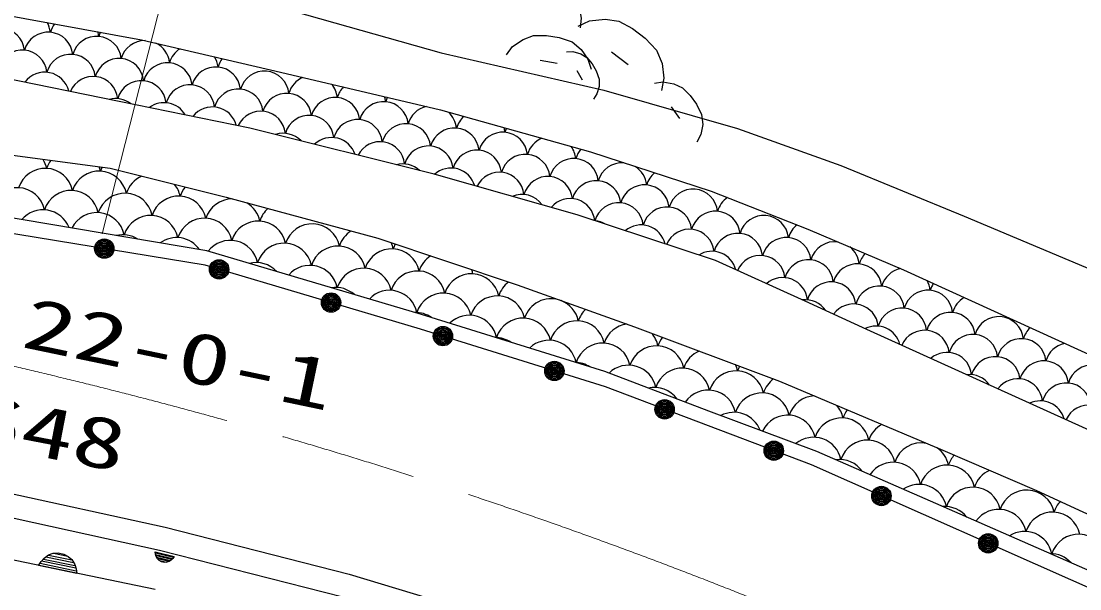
# Model space of a CAD drawing. Units: millimetres, scale not verified. Extents: x 40000 to 680000, y 20000 to 380000.
# Drawn here: x 113485 to 140681, y 285186 to 299775 of the extents above; entities that cross this region are included whole.
import ezdxf
from ezdxf.enums import TextEntityAlignment as Align

# ---------------------------------------------------------------- set-up
doc = ezdxf.new("R2010")
doc.units = ezdxf.units.MM
doc.header["$LTSCALE"] = 1000
doc.linetypes.add('CHAIN', pattern=[18.5, 12, -1.5, 3.5, -1.5])
for name, color, linetype, lineweight in [('M-BGD', 7, 'Continuous', 25), ('M-BGD-HTXT', 7, 'Continuous', 13), ('M-BMK', 2, 'CHAIN', 13)]:
    doc.layers.add(name, color=color, linetype=linetype, lineweight=lineweight)
doc.styles.add('ＭＳ ゴシック', font='')
doc.styles.get('ＭＳ ゴシック').set_extended_font_data('MS Gothic')

# ---------------------------------------------------------------- blocks, each defined once
blk = doc.blocks.new('BUHIN223')
at = {"color": 7, "linetype": 'Continuous', "lineweight": 25}
for p, q in [((-450, -52), (255, 372)), ((321, 339), (-450, -124)), ((184, 402), (-439, 28)), ((-439, -191), (375, 298)), ((-420, 112), (99, 424)), ((-34, 417), (-354, 225))]:
    blk.add_line(p, q, dxfattribs=at)
blk.add_lwpolyline([(-429, -257), (-454, -138), (-454, -25), (-427, 120), (-364, 228), (-283, 320), (-150, 400), (-30, 428), (96, 433), (236, 389), (337, 337), (429, 257)], close=True, dxfattribs=at)
blk = doc.blocks.new('BUHIN283')
at = {"color": 7, "linetype": 'Continuous', "lineweight": 25}
for radius in [249, 220, 191, 161, 132, 97.5, 67.5, 38.8, 7.5]:
    blk.add_circle((0, 0), radius, dxfattribs=at)
blk = doc.blocks.new('BUHIN284')
at = {"color": 7, "linetype": 'Continuous', "lineweight": 25}
for radius in [249, 220, 191, 161, 132, 97.5, 67.5, 38.8, 7.5]:
    blk.add_circle((0, 0), radius, dxfattribs=at)
blk = doc.blocks.new('BUHIN285')
at = {"color": 7, "linetype": 'Continuous', "lineweight": 25}
for radius in [249, 220, 191, 161, 132, 97.5, 67.5, 38.8, 7.5]:
    blk.add_circle((0, 0), radius, dxfattribs=at)
blk = doc.blocks.new('BUHIN286')
at = {"color": 7, "linetype": 'Continuous', "lineweight": 25}
for radius in [249, 220, 191, 161, 132, 97.5, 67.5, 38.8, 7.5]:
    blk.add_circle((0, 0), radius, dxfattribs=at)

msp = doc.modelspace()

# ---------------------------------------------------------------- linework, layer by layer
at = {"layer": 'M-BGD'}
for p, q in [((111822, 300162), (116580, 299297)), ((120484, 300035), (124276, 298961)), ((116580, 299297), (120146, 298468)), ((124276, 298961), (128454, 298005)), ((129078, 298652), (128649, 298982)), ((127256, 298689), (126820, 298762)), ((120146, 298468), (124255, 297495)), ((127907, 298255), (127769, 298499)), ((116005, 297714), (112977, 298327)), ((128454, 298005), (131888, 297020)), ((119357, 297029), (116005, 297714)), ((130406, 297271), (130189, 297574)), ((124255, 297495), (128111, 296414)), ((124095, 295840), (119357, 297029)), ((131888, 297020), (134545, 296064)), ((110842, 296649), (115771, 295993)), ((128111, 296414), (131211, 295405)), ((115771, 295993), (118749, 295248)), ((134545, 296064), (137707, 294762)), ((127771, 294795), (124095, 295840)), ((131211, 295405), (133698, 294431)), ((118749, 295248), (122649, 294194)), ((118256, 293871), (112855, 294783)), ((131320, 293621), (127771, 294795)), ((137707, 294762), (140992, 293388)), ((133698, 294431), (136148, 293386)), ((122649, 294194), (126226, 292995)), ((123767, 292237), (118256, 293871)), ((133627, 292576), (131320, 293621)), ((136148, 293386), (142804, 290343)), ((126226, 292995), (129245, 291920)), ((135211, 291855), (133627, 292576)), ((128481, 290769), (123767, 292237)), ((129245, 291920), (132965, 290525)), ((143949, 287891), (135211, 291855)), ((131152, 289752), (128481, 290769)), ((132965, 290525), (137162, 288747)), ((133923, 288718), (131152, 289752)), ((136842, 287437), (133923, 288718)), ((137162, 288747), (139564, 287711)), ((112794, 287731), (117181, 286768)), ((139564, 287711), (151792, 282072)), ((116926, 285167), (106912, 287240)), ((141566, 285369), (136842, 287437)), ((112666, 287145), (117042, 286184)), ((117181, 286768), (121911, 285559)), ((117397, 285992), (116935, 286103)), ((117042, 286184), (121750, 284981)), ((116940, 286069), (117377, 285965)), ((117352, 285939), (116952, 286034)), ((116966, 285999), (117320, 285914)), ((117284, 285891), (116990, 285961)), ((117039, 285917), (117221, 285874)), ((121911, 285559), (125761, 284406))]:
    msp.add_line(p, q, dxfattribs=at)
for points in [[(126096, 300759), (126312, 300886), (126623, 300938), (126894, 300922), (127181, 300796), (127443, 300622), (127690, 300397), (127822, 300140), (127872, 299856), (127844, 299604)], [(127792, 299642), (128081, 299786), (128486, 299824), (128835, 299778), (129192, 299588), (129514, 299341), (129810, 299028), (129956, 298685), (129995, 298314), (129936, 297993)], [(125949, 298907), (126103, 299122), (126379, 299305), (126648, 299406), (126978, 299407), (127305, 299352), (127638, 299241), (127875, 299050), (128046, 298798), (128126, 298544)], [(127492, 298988), (127659, 298998), (127861, 298935), (128018, 298842), (128150, 298680), (128254, 298497), (128333, 298287), (128334, 298094), (128277, 297909), (128184, 297767)], [(129753, 298181), (129973, 298219), (130249, 298163), (130470, 298063), (130668, 297867), (130832, 297639), (130965, 297373), (130993, 297117), (130945, 296864), (130842, 296664)], [(194305, 265615), (190272, 266069), (184088, 267235), (181524, 267689), (178720, 268410), (175835, 269238), (170993, 270867), (167467, 272550), (162465, 274921), (158726, 276737), (149126, 281212), (141434, 284977), (133784, 288371), (128497, 290374), (123745, 291861), (118215, 293502), (112916, 294373)]]:
    msp.add_lwpolyline(points, dxfattribs=at)
msp.add_lwpolyline([(117416, 286020), (117383, 285969), (117344, 285928), (117284, 285886), (117223, 285869), (117162, 285865), (117086, 285883), (117034, 285915), (116987, 285957), (116953, 286021), (116935, 286076), (116930, 286136)], close=True, dxfattribs=at)
for radius in [249, 220, 191, 161, 132, 97.5, 67.5, 38.8, 7.5]:
    msp.add_circle((115620, 293929), radius, dxfattribs=at)
for centre, radius, start, end in [((113603, 299426), 635, 5.7944, 29.3594), ((114847, 299318), 635, 142.5917, 164.2661), ((112937, 298965), 635, 5.7944, 164.2661), ((114180, 298857), 635, 5.7944, 164.2661), ((114847, 299318), 635, 5.7944, 16.7986), ((116090, 299210), 635, 153.8577, 164.2661), ((115423, 298749), 635, 5.7944, 164.2661), ((116667, 298641), 635, 89.8605, 164.2661), ((116667, 298641), 635, 5.7944, 63.9679), ((113514, 298397), 635, 5.7944, 164.2661), ((114757, 298289), 635, 5.7944, 164.2661), ((117910, 298533), 635, 122.712, 164.2661), ((116000, 298181), 635, 5.7944, 164.2661), ((117244, 298072), 635, 5.7944, 164.2661), ((117910, 298533), 635, 5.7944, 31.1162), ((119154, 298425), 635, 142.092, 164.2661), ((114091, 297828), 635, 13.515, 143.6029), ((115334, 297720), 635, 5.7944, 156.994), ((118487, 297964), 635, 5.7944, 164.2661), ((119731, 297856), 635, 5.7944, 164.2661), ((116577, 297612), 635, 5.7944, 164.2661), ((117821, 297504), 635, 5.7944, 164.2661), ((120974, 297748), 635, 113.312, 164.2661), ((120974, 297748), 635, 5.7944, 40.0389), ((122218, 297640), 635, 135.5479, 164.2661), ((119064, 297396), 635, 5.7944, 164.2661), ((120308, 297287), 635, 5.7944, 164.2661), ((121551, 297179), 635, 5.7944, 164.2661), ((122218, 297640), 635, 5.7944, 17.803), ((123461, 297532), 635, 153.2927, 164.2661), ((115911, 297151), 635, 52.317, 104.6876), ((117155, 297043), 635, 30.7295, 126.1771), ((118398, 296935), 635, 15.047, 141.8596), ((122795, 297071), 635, 5.7944, 164.2661), ((124038, 296963), 635, 103.3832, 164.2661), ((119641, 296827), 635, 5.7944, 155.5906), ((120885, 296719), 635, 5.7944, 164.2661), ((124038, 296963), 635, 5.7944, 48.2633), ((125282, 296855), 635, 132.0834, 164.2661), ((122128, 296611), 635, 5.7944, 164.2661), ((123372, 296502), 635, 5.7944, 164.2661), ((124615, 296394), 635, 5.7944, 164.2661), ((125282, 296855), 635, 5.7944, 16.5924), ((126525, 296747), 635, 154.6001, 164.2661), ((120218, 296258), 635, 43.8234, 107.9927), ((121462, 296150), 635, 18.3036, 133.5125), ((125858, 296286), 635, 5.7944, 164.2661), ((127102, 296178), 635, 112.5264, 164.2661), ((122705, 296042), 635, 5.7944, 152.9487), ((123949, 295934), 635, 5.7944, 164.2661), ((125192, 295826), 635, 5.7944, 164.2661), ((127102, 296178), 635, 5.7944, 36.1494), ((128345, 296070), 635, 139.4125, 164.2661), ((113440, 295846), 716, 11.74, 31.668), ((114822, 295774), 716, 143.8589, 162.2673), ((126435, 295718), 635, 5.7944, 164.2661), ((127679, 295609), 635, 5.7944, 164.2661), ((114103, 295277), 716, 11.74, 162.2673), ((115486, 295205), 716, 11.74, 162.2673), ((114822, 295774), 716, 11.74, 20.977), ((116205, 295702), 716, 153.5479, 162.2673), ((123282, 295473), 635, 46.536, 105.28), ((124526, 295365), 635, 16.3778, 131.8798), ((125769, 295257), 635, 5.7944, 154.8049), ((128922, 295501), 635, 85.9309, 164.2661), ((128922, 295501), 635, 5.7944, 58.0005), ((116868, 295132), 716, 113.356, 162.2673), ((127013, 295149), 635, 5.7944, 164.2661), ((128256, 295041), 635, 5.7944, 164.2661), ((130166, 295393), 635, 130.2098, 164.2661), ((113384, 294780), 716, 11.74, 162.2673), ((114766, 294708), 716, 11.74, 162.2673), ((116149, 294636), 716, 11.74, 162.2673), ((116868, 295132), 716, 11.74, 38.5715), ((118250, 295060), 716, 140.8695, 162.2673), ((129499, 294933), 635, 5.7944, 164.2661), ((130743, 294824), 635, 5.7944, 164.2661), ((117531, 294563), 716, 11.74, 162.2673), ((118914, 294491), 716, 90.8409, 162.2673), ((118914, 294491), 716, 11.74, 58.9054), ((126346, 294688), 635, 34.9138, 113.3438), ((127590, 294580), 635, 5.9379, 140.3507), ((128833, 294472), 635, 5.7944, 164.135), ((131986, 294716), 635, 124.2906, 164.2661), ((114047, 294211), 716, 21.0919, 139.7335), ((115430, 294139), 716, 11.74, 153.6612), ((120296, 294418), 716, 131.165, 162.2673), ((130076, 294364), 635, 5.7944, 164.2661), ((131320, 294256), 635, 5.7944, 164.2661), ((116812, 294066), 716, 11.74, 162.2673), ((118195, 293994), 716, 11.74, 162.2673), ((119577, 293922), 716, 11.74, 162.2673), ((120960, 293849), 716, 11.74, 162.2673), ((128166, 294011), 635, 58.9443, 84.4504), ((129410, 293903), 635, 13.1793, 130.2155), ((132563, 294148), 635, 5.7944, 164.2661), ((133807, 294039), 635, 127.8281, 164.2661), ((116093, 293570), 716, 57.0359, 103.7896), ((122342, 293777), 716, 122.4764, 162.2673), ((130653, 293795), 635, 5.7944, 157.7334), ((131897, 293687), 635, 5.7944, 164.2661), ((117476, 293497), 716, 34.5121, 126.3133), ((118858, 293425), 716, 11.74, 142.5167), ((120241, 293353), 716, 11.74, 162.2673), ((121623, 293280), 716, 11.74, 162.2673), ((122342, 293777), 716, 11.74, 24.9885), ((123725, 293705), 716, 151.6481, 162.2673), ((133140, 293579), 635, 5.7944, 164.2661), ((134384, 293471), 635, 81.5598, 164.2661), ((123005, 293208), 716, 11.74, 162.2673), ((124388, 293136), 716, 122.4285, 162.2673), ((131230, 293226), 635, 14.2255, 122.3595), ((132474, 293118), 635, 5.7944, 157.2821), ((134384, 293471), 635, 5.7944, 52.2466), ((135627, 293363), 635, 136.0388, 164.2661), ((119522, 292856), 716, 42.4734, 104.5107), ((120904, 292784), 716, 11.74, 139.5956), ((133717, 293010), 635, 5.7944, 164.2661), ((134961, 292902), 635, 5.7944, 164.2661), ((122286, 292711), 716, 11.74, 162.2673), ((123669, 292639), 716, 11.74, 162.2673), ((125051, 292566), 716, 11.74, 162.2673), ((124388, 293136), 716, 11.74, 20.5031), ((133051, 292550), 635, 5.7944, 131.3144), ((136204, 292794), 635, 101.4789, 164.2661), ((121567, 292214), 716, 48.1969, 98.7872), ((126434, 292494), 716, 126.6451, 162.2673), ((134294, 292441), 635, 5.7944, 164.2661), ((135538, 292333), 635, 5.7944, 164.2661), ((136204, 292794), 635, 5.7944, 29.6797), ((137448, 292686), 635, 146.6611, 164.2661), ((122950, 292142), 716, 11.74, 136.6068), ((124332, 292070), 716, 11.74, 162.2673), ((125715, 291997), 716, 11.74, 162.2673), ((127097, 291925), 716, 71.7422, 162.2673), ((136781, 292225), 635, 5.7944, 164.2661), ((138024, 292117), 635, 119.349, 164.2661), ((127097, 291925), 716, 11.74, 69.0496), ((128480, 291852), 716, 133.8516, 162.2673), ((133628, 291981), 635, 33.9346, 97.1652), ((134871, 291873), 635, 5.7944, 144.2299), ((136114, 291765), 635, 5.7944, 164.2661), ((123613, 291573), 716, 54.5739, 91.4584), ((124996, 291500), 716, 11.74, 134.5005), ((126378, 291428), 716, 11.74, 162.2673), ((137358, 291657), 635, 5.7944, 164.2661), ((138601, 291548), 635, 5.7944, 164.2661), ((127761, 291356), 716, 11.74, 162.2673), ((129143, 291283), 716, 98.1448, 162.2673), ((135448, 291304), 635, 15.0741, 116.1238), ((136691, 291196), 635, 5.7944, 156.6244), ((139845, 291440), 635, 133.9478, 164.2661), ((125659, 290931), 716, 55.6895, 89.7169), ((127041, 290859), 716, 11.74, 134.1177), ((129143, 291283), 716, 11.74, 41.3491), ((130526, 291211), 716, 142.0684, 162.2673), ((137935, 291088), 635, 5.7944, 164.2661), ((139178, 290980), 635, 5.7944, 164.2661), ((128424, 290787), 716, 11.74, 162.2673), ((129807, 290714), 716, 11.74, 162.2673), ((131189, 290642), 716, 113.5706, 162.2673), ((140422, 290872), 635, 102.0429, 164.2661), ((127705, 290290), 716, 56.8811, 88.5253), ((137268, 290627), 635, 5.7944, 130.6216), ((138512, 290519), 635, 5.7944, 164.2661), ((139755, 290411), 635, 5.7944, 164.2661), ((129087, 290218), 716, 11.74, 134.3718), ((130470, 290145), 716, 11.74, 162.2673), ((131852, 290073), 716, 11.74, 162.2673), ((131189, 290642), 716, 11.74, 25.3221), ((132572, 290570), 716, 151.7249, 162.2673), ((140999, 290303), 635, 5.7944, 164.2661), ((133235, 290000), 716, 125.8379, 162.2673), ((137845, 290058), 635, 35.1958, 96.0081), ((139089, 289950), 635, 5.7944, 143.5433), ((140332, 289842), 635, 5.7944, 164.2661), ((129751, 289648), 716, 35.5045, 102.8024), ((131133, 289576), 716, 11.74, 145.2932), ((132516, 289504), 716, 11.74, 162.2673), ((133898, 289431), 716, 93.1388, 162.2673), ((139666, 289382), 635, 16.073, 115.1309), ((140909, 289274), 635, 5.7944, 155.8589), ((131797, 289007), 716, 20.9103, 118.1652), ((133179, 288934), 716, 11.74, 154.925), ((133898, 289431), 716, 11.74, 40.9418), ((135281, 289359), 716, 143.2918, 162.2673), ((134562, 288862), 716, 11.74, 162.2673), ((135944, 288790), 716, 119.574, 162.2673), ((133842, 288365), 716, 11.74, 129.4447), ((135225, 288293), 716, 11.74, 162.2673), ((136607, 288221), 716, 78.8229, 162.2673), ((136607, 288221), 716, 11.74, 55.2576), ((137990, 288148), 716, 138.6345, 162.2673), ((134506, 287796), 716, 34.7512, 97.8361), ((135888, 287724), 716, 11.74, 146.608), ((137271, 287652), 716, 11.74, 162.2673), ((138653, 287579), 716, 114.381, 162.2673), ((136552, 287155), 716, 11.74, 124.714), ((137934, 287082), 716, 11.74, 162.2673), ((139317, 287010), 716, 11.74, 162.2673), ((137215, 286586), 716, 38.0326, 94.689), ((138598, 286513), 716, 11.74, 144.9202), ((140699, 286938), 716, 136.7583, 162.2673), ((139980, 286441), 716, 11.74, 162.2673), ((139261, 285944), 716, 11.74, 122.6388), ((140643, 285872), 716, 11.74, 162.2673), ((139924, 285375), 716, 42.1405, 90.5812)]:
    msp.add_arc(centre, radius, start, end, dxfattribs=at)
at = {"layer": 'M-BGD-HTXT'}
msp.add_line((115562, 294309), (117988, 303847), dxfattribs=at)
at = {"layer": 'M-BMK'}
msp.add_arc((83902, 164271), 130000, 66.29081, 91.48489, dxfattribs=at)

# ---------------------------------------------------------------- block references
at = {"layer": 'M-BGD', "rotation": 317.32671}
for name, p in [('BUHIN286', (118570, 293396)), ('BUHIN286', (121446, 292543)), ('BUHIN285', (124320, 291681)), ('BUHIN285', (127183, 290785)), ('BUHIN284', (130015, 289799)), ('BUHIN284', (132820, 288736)), ('BUHIN283', (135585, 287572)), ('BUHIN283', (138327, 286356)), ('BUHIN223', (114423, 285685))]:
    msp.add_blockref(name, p, dxfattribs=at)

# ---------------------------------------------------------------- texts
at = {"layer": 'M-BGD-HTXT', "style": 'ＭＳ ゴシック', "width": 1.5}
for s, rotation, p in [('187-22-0-1', 348.2, (108096, 292123)), ('37.648', 349.1, (108026, 289324))]:
    msp.add_text(s, height=1320, rotation=rotation, dxfattribs=at).set_placement(p, align=Align.BOTTOM_LEFT)

doc.saveas('drawing.dxf')
